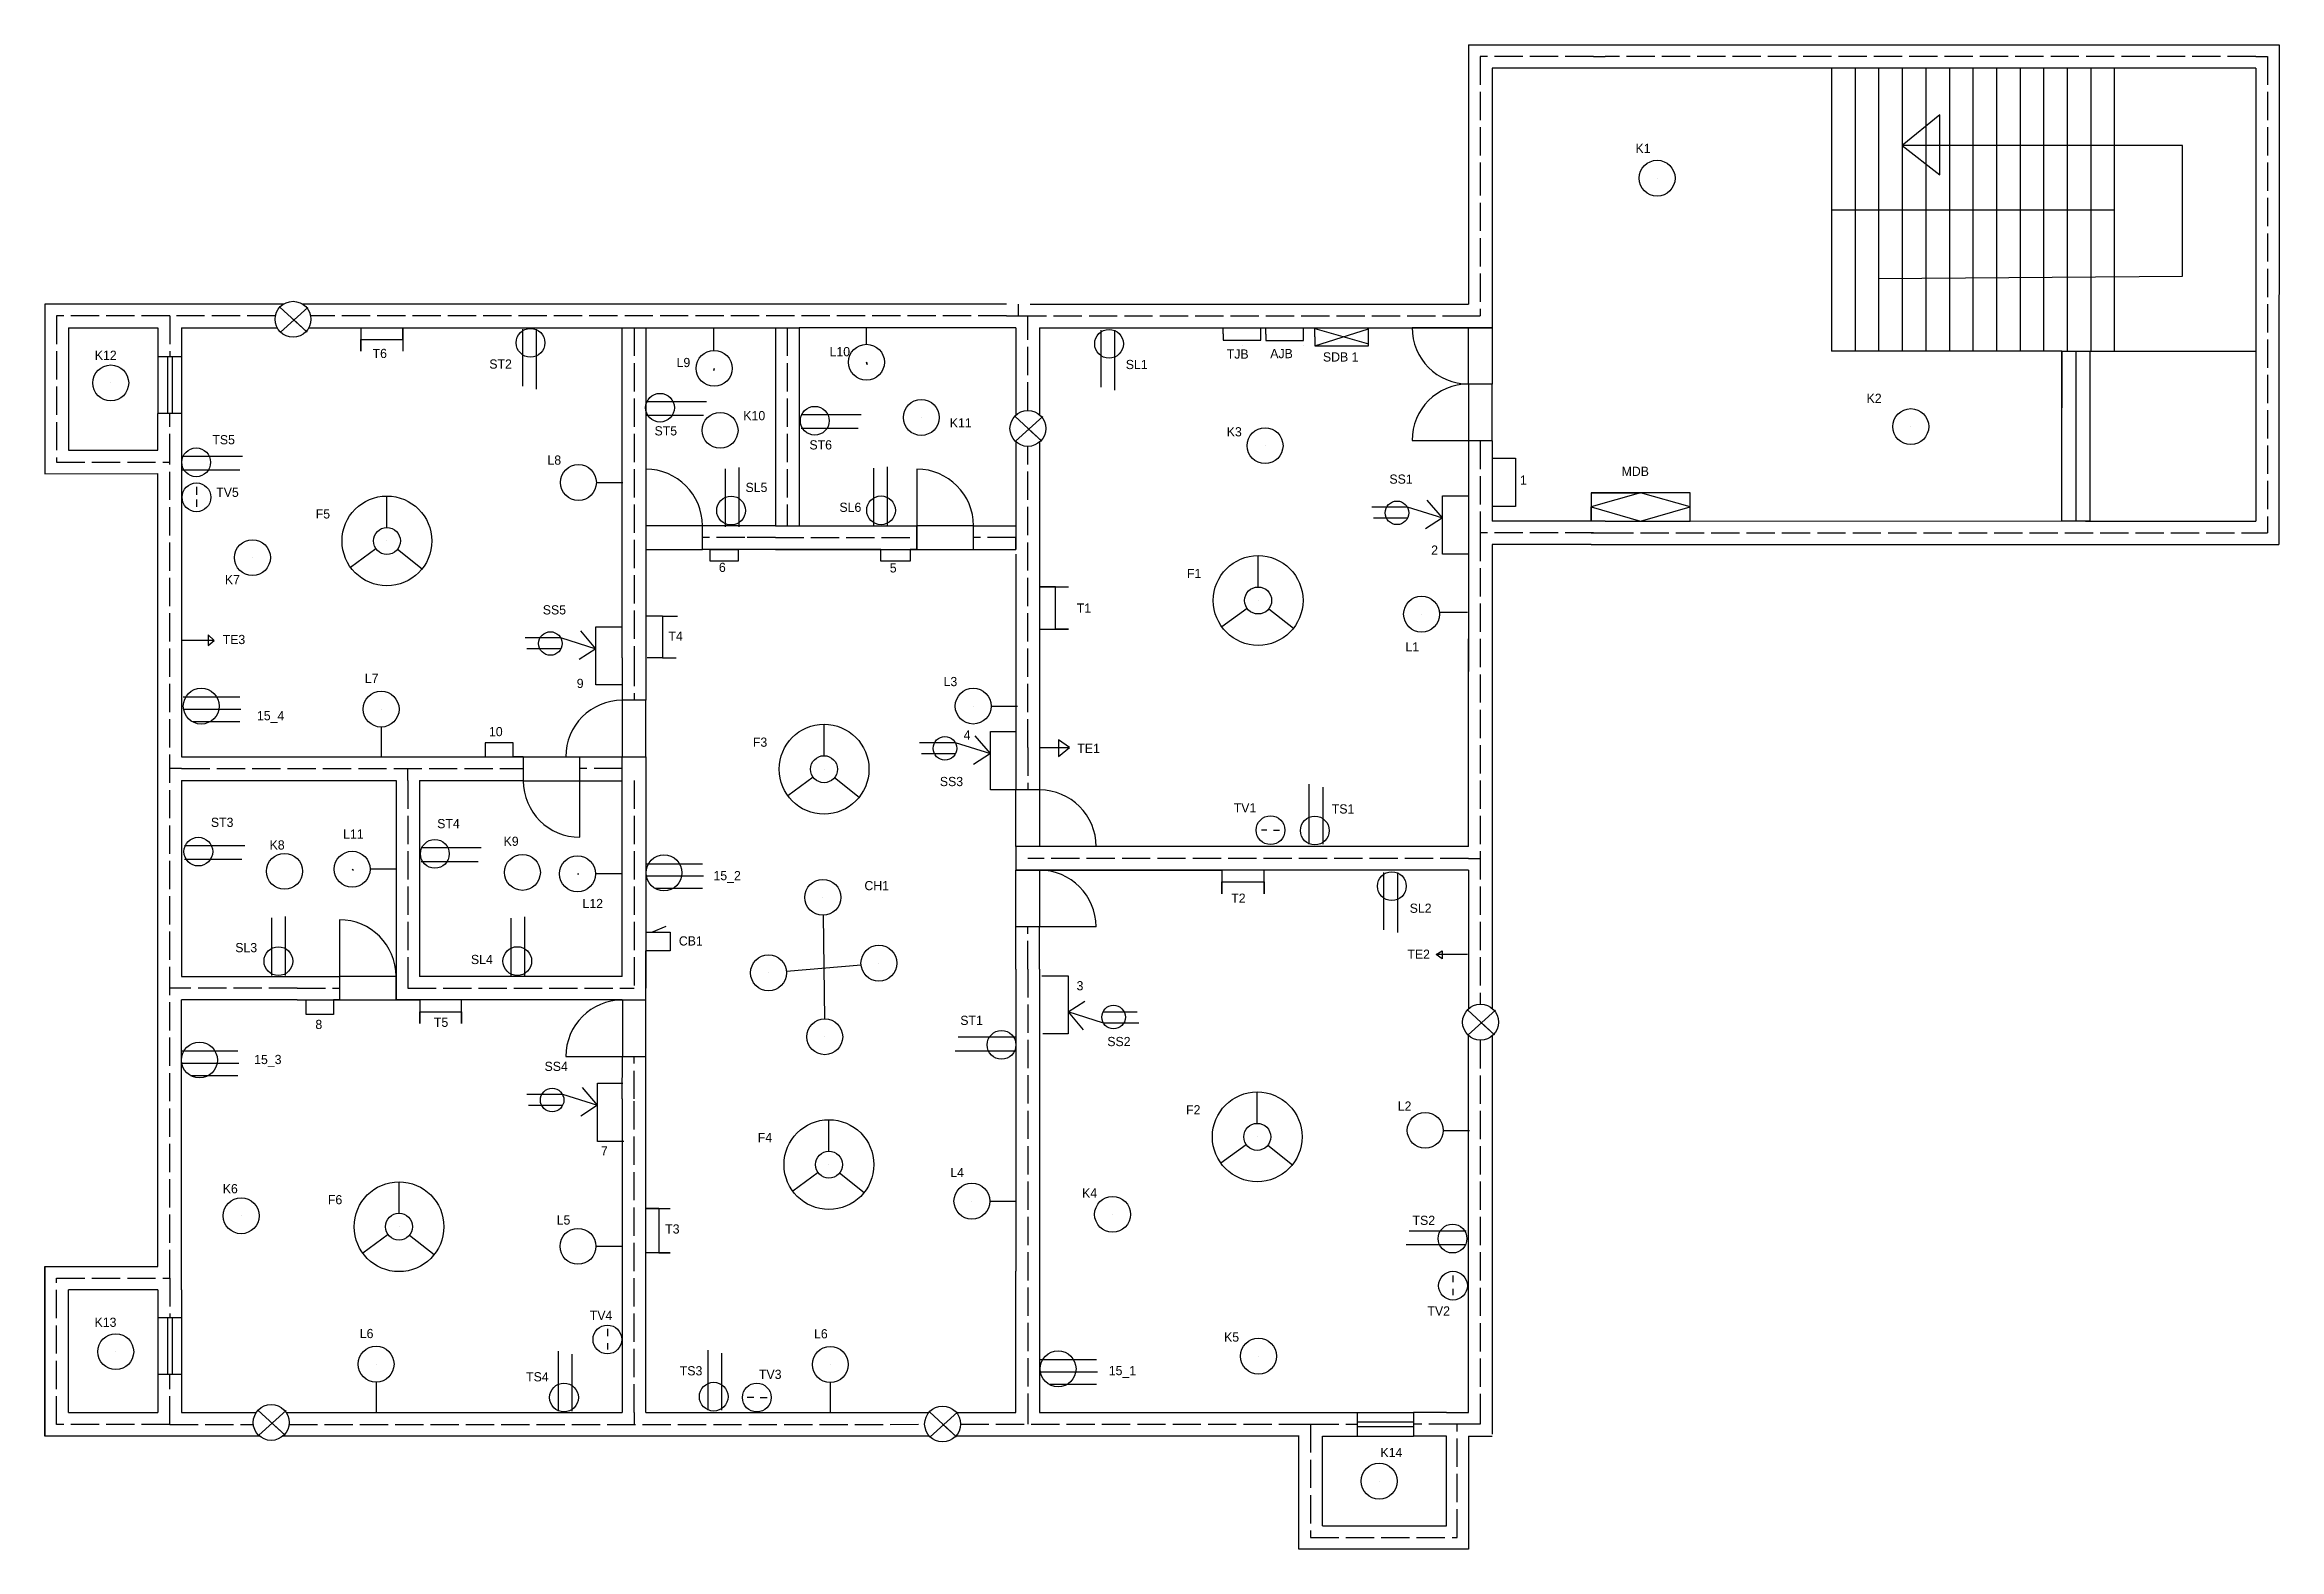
# Model space of a CAD drawing. Header units: inches. Extents: x 69 to 1017, y 55 to 693.
import ezdxf

# ---------------------------------------------------------------- set-up
doc = ezdxf.new("R2010")
doc.units = ezdxf.units.IN
doc.header["$MEASUREMENT"] = 0
doc.linetypes.add('ACAD_ISO02W100', pattern=[15, 12, -3])

msp = doc.modelspace()

# ---------------------------------------------------------------- linework, layer by layer
for p, q in [((673.38, 693.13), (827.38, 693.13)), ((673.38, 693.13), (673.38, 641.13)), ((827.38, 693.13), (837.38, 693.13)), ((837.38, 693.13), (1007.38, 693.13)), ((1007.38, 693.13), (1017.38, 693.13)), ((1017.38, 693.13), (1017.23, 481.13)), ((731.38, 683.13), (683.38, 683.13)), ((683.38, 683.13), (683.38, 641.13)), ((726.38, 688.13), (731.38, 688.13)), ((767.38, 683.13), (731.38, 683.13)), ((887.38, 683.13), (767.38, 683.13)), ((827.38, 683.13), (827.38, 563.13)), ((827.38, 683.13), (827.38, 623.13)), ((837.38, 683.13), (837.38, 563.13)), ((847.38, 683.13), (847.38, 563.13)), ((857.38, 683.13), (857.38, 563.13)), ((867.38, 683.13), (867.38, 563.13)), ((877.38, 683.13), (877.38, 563.13)), ((1007.38, 683.13), (887.38, 683.13)), ((887.38, 683.13), (887.38, 563.13)), ((897.38, 683.13), (897.38, 563.13)), ((907.38, 683.13), (907.38, 563.13)), ((917.38, 683.13), (917.38, 563.13)), ((927.38, 683.13), (927.38, 563.13)), ((937.38, 683.13), (937.38, 563.13)), ((1007.38, 683.13), (947.38, 683.13)), ((947.38, 683.13), (947.38, 563.13)), ((1007.38, 688.13), (1012.38, 688.13)), ((1007.38, 683.13), (1007.38, 563.13)), ((873.39, 663.35), (857.38, 650.32)), ((873.39, 637.97), (873.39, 663.35)), ((976.32, 650.32), (857.38, 650.32)), ((857.38, 650.32), (873.39, 637.97)), ((976.32, 594.91), (976.32, 650.32)), ((673.38, 641.13), (673.38, 583.13)), ((683.38, 641.13), (683.38, 573.13)), ((753.39, 636.51), (753.39, 636.51)), ((827.38, 623.13), (947.38, 623.13)), ((827.38, 623.13), (827.38, 594.04)), ((847.38, 594.04), (976.32, 594.91)), ((117.38, 583.13), (69.38, 583.13)), ((69.38, 583.13), (69.38, 511.13)), ((170.58, 583.13), (117.38, 583.13)), ((180.62, 571.24), (169.05, 581.85)), ((169.4, 571.24), (180.98, 581.72)), ((477.38, 583.13), (178.76, 583.13)), ((487.38, 583.13), (673.38, 583.13)), ((79.38, 573.13), (79.38, 521.13)), ((79.38, 573.13), (117.38, 573.13)), ((117.38, 573.13), (117.38, 560.74)), ((127.38, 573.13), (167.93, 573.13)), ((127.38, 573.13), (127.38, 560.74)), ((127.38, 573.13), (127.38, 573.13)), ((127.38, 573.13), (127.38, 573.13)), ((174.67, 576.69), (180.62, 571.24)), ((181.41, 573.13), (314.38, 573.13)), ((203.44, 573.13), (203.44, 563.13)), ((221.26, 568.13), (221.26, 573.13)), ((221.26, 573.13), (221.26, 563.13)), ((272.1, 548.27), (272.1, 572.5)), ((277.95, 547.01), (277.95, 572.5)), ((314.38, 433.13), (314.38, 573.13)), ((314.38, 573.13), (389.38, 573.13)), ((324.38, 573.13), (379.38, 573.13)), ((324.38, 573.13), (324.38, 489.13)), ((353.19, 563.52), (353.19, 573.06)), ((379.38, 573.13), (379.38, 489.13)), ((389.38, 573.13), (389.38, 489.13)), ((481.38, 573.13), (389.38, 573.13)), ((417.95, 566.08), (417.99, 572.81)), ((481.38, 573.13), (481.38, 536.08)), ((491.38, 573.13), (673.38, 573.13)), ((491.38, 573.13), (491.38, 536.24)), ((491.38, 573.13), (491.38, 573.13)), ((491.38, 573.13), (491.38, 573.13)), ((491.38, 573.13), (491.38, 536.24)), ((517.54, 547.85), (517.54, 572.08)), ((523.39, 546.59), (523.39, 572.08)), ((569.33, 570.53), (569.33, 573.03)), ((569.33, 570.53), (569.33, 567.8)), ((585.29, 567.8), (585.29, 572.86)), ((587.37, 570.36), (587.37, 573.13)), ((587.37, 570.36), (587.37, 567.63)), ((603.34, 567.63), (603.34, 572.69)), ((608.14, 569.26), (608.14, 572.84)), ((608.14, 572.84), (630.95, 566.22)), ((608.14, 565.37), (630.95, 572.6)), ((608.14, 569.26), (608.14, 565.37)), ((630.95, 565.37), (630.95, 572.6)), ((673.38, 578.13), (678.38, 578.13)), ((673.38, 573.13), (683.38, 573.13)), ((203.44, 563.13), (203.44, 568.13)), ((203.44, 568.13), (221.26, 568.13)), ((569.33, 567.8), (585.29, 567.8)), ((577.56, 565.71), (577.56, 565.71)), ((587.37, 567.63), (603.34, 567.63)), ((603.34, 565.47), (603.34, 565.47)), ((608.14, 565.37), (630.95, 565.37)), ((925.14, 563.13), (827.38, 563.19)), ((925.14, 563.13), (935.38, 563.13)), ((925.14, 563.13), (925.14, 539.13)), ((925.14, 539.13), (925.14, 563.13)), ((935.38, 563.13), (975.63, 563.13)), ((975.63, 563.13), (1007.38, 563.13)), ((1007.38, 563.13), (1007.38, 491.13)), ((353.36, 555.89), (353.19, 554.97)), ((353.19, 554.97), (353.36, 555.89)), ((353.19, 554.97), (353.19, 554.97)), ((353.19, 554.97), (353.19, 554.97)), ((353.36, 555.89), (353.36, 555.89)), ((417.95, 558.46), (418.24, 557.52)), ((418.24, 557.52), (417.95, 558.46)), ((418.24, 557.52), (418.24, 557.52)), ((418.24, 557.52), (418.24, 557.52)), ((418.24, 557.52), (418.24, 557.52)), ((418.24, 557.52), (418.24, 557.52)), ((97.33, 549.69), (97.33, 549.69)), ((350.07, 541.69), (324.58, 541.69)), ((117.38, 521.13), (117.38, 536.74)), ((127.38, 536.74), (127.38, 521.13)), ((348.81, 535.84), (324.58, 535.84)), ((415.71, 536.17), (390.23, 536.17)), ((441.23, 535.07), (441.23, 535.07)), ((492.42, 524.95), (480.85, 535.56)), ((481.2, 524.95), (492.78, 535.44)), ((861.02, 531.17), (861.02, 531.17)), ((414.46, 530.32), (390.23, 530.32)), ((481.38, 524.74), (481.38, 489.13)), ((486.47, 530.41), (492.42, 524.95)), ((491.38, 524.57), (491.38, 521.67)), ((491.38, 524.57), (491.38, 395.1)), ((587.06, 523.09), (587.06, 523.09)), ((683.38, 525.13), (673.38, 525.13)), ((673.38, 525.13), (673.38, 441.13)), ((683.38, 525.13), (683.38, 491.13)), ((683.38, 525.13), (683.38, 517.74)), ((79.38, 521.13), (117.38, 521.13)), ((127.38, 521.13), (127.38, 391.13)), ((153.29, 518.54), (127.81, 518.54)), ((152.04, 512.69), (127.81, 512.69)), ((358, 513.21), (358, 488.68)), ((363.77, 513.79), (363.77, 488.68)), ((420.94, 513.53), (420.94, 489)), ((426.71, 514.11), (426.71, 489)), ((683.38, 517.74), (693.38, 517.74)), ((693.38, 517.74), (693.35, 497.26)), ((925.14, 491.19), (925.14, 515.13)), ((925.14, 491.19), (925.14, 515.13)), ((69.38, 511.13), (117.31, 511.23)), ((117.31, 175.06), (117.31, 511.23)), ((133.7, 505.63), (133.7, 502.27)), ((303.36, 507.47), (314.53, 507.47)), ((767.38, 503.13), (725.38, 503.13)), ((725.38, 503.13), (725.38, 491.13)), ((725.38, 503.13), (743.38, 503.13)), ((725.38, 503.13), (746.38, 503.13)), ((746.38, 503.13), (725.38, 497.13)), ((767.38, 497.13), (746.38, 503.13)), ((767.38, 491.13), (767.38, 503.13)), ((133.7, 500.29), (133.7, 497.2)), ((214.49, 488.42), (214.49, 501.75)), ((632.32, 497.12), (647.37, 497.12)), ((647.37, 497.12), (662.34, 492.45)), ((662.34, 492.45), (655.91, 499.99)), ((662.34, 477.09), (662.34, 501.77)), ((662.34, 501.77), (673.06, 501.77)), ((693.35, 497.26), (683.38, 497.26)), ((725.38, 491.13), (725.38, 497.13)), ((725.38, 497.13), (746.38, 491.13)), ((746.38, 491.13), (767.38, 497.13)), ((324.38, 489.13), (324.38, 479.13)), ((366.38, 489.13), (348.38, 489.13)), ((379.38, 489.13), (366.38, 489.13)), ((379.38, 489.13), (439.38, 489.13)), ((439.38, 479.13), (439.38, 489.13)), ((463.38, 489.13), (481.38, 489.13)), ((481.38, 489.13), (481.38, 479.13)), ((481.38, 479.13), (481.38, 484.13)), ((633.04, 492.47), (647.56, 492.47)), ((662.34, 492.45), (655.19, 487.82)), ((662.34, 492.45), (662.34, 492.45)), ((662.34, 492.45), (662.34, 492.45)), ((725.38, 491.13), (683.44, 491.13)), ((731.38, 491.13), (725.38, 491.13)), ((726.38, 486.13), (731.38, 486.13)), ((731.38, 491.13), (925.14, 491.19)), ((731.38, 491.13), (767.38, 491.13)), ((935.14, 491.13), (935.38, 491.13)), ((935.38, 491.13), (1007.38, 491.13)), ((1007.38, 486.13), (1012.38, 486.13)), ((157.44, 475.61), (157.44, 475.61)), ((209.87, 479.33), (199.11, 471.47)), ((214.49, 482.7), (214.49, 482.7)), ((214.49, 482.7), (214.49, 482.7)), ((214.49, 482.7), (214.49, 482.7)), ((214.49, 482.7), (214.49, 482.7)), ((218.98, 479.16), (229.43, 470.9)), ((324.38, 479.13), (324.38, 433.13)), ((366.38, 479.13), (348.38, 479.13)), ((424.06, 479.13), (351.59, 479.13)), ((351.59, 479.13), (363.59, 479.13)), ((351.59, 474.19), (351.59, 479.13)), ((363.59, 474.19), (351.59, 474.19)), ((363.59, 479.13), (363.59, 474.19)), ((379.38, 479.13), (366.38, 479.13)), ((379.38, 479.13), (439.38, 479.13)), ((424.06, 474.19), (424.06, 479.13)), ((436.46, 474.19), (424.06, 474.19)), ((439.38, 479.13), (436.46, 479.13)), ((436.46, 479.13), (436.46, 474.19)), ((463.38, 479.13), (481.38, 479.13)), ((481.38, 477.13), (481.38, 477.13)), ((481.38, 477.13), (481.38, 395.1)), ((584.13, 463.16), (584.13, 476.49)), ((673.41, 477.09), (662.34, 477.09)), ((683.44, 481.13), (683.39, 284.51)), ((725.38, 481.13), (683.44, 481.13)), ((725.38, 481.13), (839.38, 481.13)), ((839.38, 481.13), (849.38, 481.13)), ((849.38, 481.13), (1007.38, 481.13)), ((1007.38, 481.13), (1017.23, 481.13)), ((498.16, 463.28), (491.38, 463.28)), ((491.38, 463.28), (503.7, 463.28)), ((498.16, 445.33), (498.16, 463.28)), ((584.13, 457.44), (584.13, 457.44)), ((584.13, 457.44), (584.13, 457.44)), ((584.13, 457.44), (584.13, 457.44)), ((584.13, 457.44), (584.13, 457.44)), ((303.15, 421.66), (303.15, 446.34)), ((303.15, 446.34), (313.87, 446.34)), ((331.36, 450.84), (324.38, 450.84)), ((331.36, 450.84), (331.36, 433.13)), ((331.36, 450.84), (337.81, 450.84)), ((579.51, 454.07), (568.75, 446.21)), ((588.61, 453.9), (599.07, 445.64)), ((653.49, 451.64), (653.49, 451.64)), ((673, 452.32), (661.08, 452.32)), ((141.2, 440.46), (127.44, 440.46)), ((141.2, 440.46), (138.65, 442.87)), ((138.65, 442.87), (138.65, 438.42)), ((138.65, 438.42), (141.2, 440.46)), ((273.14, 441.69), (288.19, 441.69)), ((273.85, 437.04), (288.37, 437.04)), ((288.19, 441.69), (303.15, 437.01)), ((303.15, 437.01), (296, 432.39)), ((303.15, 437.01), (296.72, 444.55)), ((303.15, 437.01), (303.15, 437.01)), ((303.15, 437.01), (303.15, 437.01)), ((491.55, 445.33), (503.7, 445.33)), ((503.7, 445.33), (498.16, 445.33)), ((673.38, 441.13), (673.37, 427.39)), ((673.38, 353.1), (673.38, 441.13)), ((314.38, 433.13), (314.37, 415.14)), ((324.38, 433.13), (324.38, 415.14)), ((331.36, 433.13), (324.91, 433.13)), ((331.36, 433.13), (337.28, 433.13)), ((314.23, 421.66), (303.15, 421.66)), ((152.08, 416.41), (128.12, 416.41)), ((152.51, 411.21), (128.26, 411.21)), ((212.03, 411.4), (212.03, 411.4)), ((463.26, 412.68), (463.26, 412.68)), ((470.88, 412.68), (482.05, 412.68)), ((152.08, 406), (132.02, 406)), ((212.03, 403.77), (212.03, 390.93)), ((399.96, 391.62), (399.96, 404.95)), ((470.55, 392.58), (464.12, 400.11)), ((470.55, 377.22), (470.55, 401.9)), ((470.55, 401.9), (481.27, 401.9)), ((504.12, 395.1), (499.48, 398.39)), ((499.48, 398.39), (499.48, 391.32)), ((127.38, 391.13), (272.38, 391.13)), ((268.01, 397.02), (256.12, 397.02)), ((256.12, 397.02), (256.12, 391.13)), ((268.01, 391.13), (268.01, 397.02)), ((272.38, 391.13), (268.01, 391.13)), ((272.38, 391.13), (272.38, 381.13)), ((314.38, 391.13), (324.38, 391.13)), ((314.38, 381.13), (314.38, 391.13)), ((324.38, 391.13), (324.38, 381.13)), ((440.53, 397.25), (455.58, 397.25)), ((441.25, 392.6), (455.77, 392.6)), ((455.58, 397.25), (470.55, 392.58)), ((470.55, 392.58), (463.4, 387.95)), ((470.55, 392.58), (470.55, 392.58)), ((470.55, 392.58), (470.55, 392.58)), ((481.38, 395.1), (481.38, 376.97)), ((491.38, 395.1), (491.41, 377.1)), ((491.38, 395.1), (504.12, 395.1)), ((499.48, 391.32), (504.12, 395.1)), ((127.38, 381.13), (127.38, 298.06)), ((127.38, 381.13), (218.38, 381.13)), ((218.38, 381.13), (218.38, 298.06)), ((223.38, 381.13), (223.38, 386.13)), ((223.38, 381.13), (223.38, 381.13)), ((228.38, 381.13), (228.38, 298.06)), ((228.38, 381.13), (272.38, 381.13)), ((296.38, 381.04), (314.38, 381.04)), ((314.38, 381.13), (314.38, 386.13)), ((314.38, 298.06), (314.38, 381.13)), ((324.38, 381.13), (324.38, 293.06)), ((395.34, 382.53), (384.58, 374.67)), ((399.96, 385.9), (399.96, 385.9)), ((399.96, 385.9), (399.96, 385.9)), ((399.96, 385.9), (399.96, 385.9)), ((399.96, 385.9), (399.96, 385.9)), ((404.44, 382.36), (414.9, 374.1)), ((605.67, 379.58), (605.67, 354.1)), ((481.62, 377.22), (470.55, 377.22)), ((611.52, 378.33), (611.52, 354.1)), ((154.18, 353.47), (128.69, 353.47)), ((254.54, 352.52), (229.05, 352.52)), ((481.38, 353.1), (481.38, 353.1)), ((481.38, 353.1), (481.38, 343.1)), ((491.38, 353.1), (481.38, 353.1)), ((673.38, 353.1), (491.38, 353.1)), ((587.89, 360.03), (585.55, 360.03)), ((590.69, 360.03), (593.13, 360.03)), ((152.92, 347.62), (128.69, 347.62)), ((199.74, 343.48), (200.35, 343.15)), ((200.35, 343.15), (200.35, 343.15)), ((200.35, 343.15), (200.35, 343.15)), ((218.38, 343.48), (207.36, 343.48)), ((253.28, 346.67), (229.05, 346.67)), ((295.36, 341.54), (295.96, 341.59)), ((295.96, 341.59), (295.96, 341.59)), ((295.96, 341.59), (295.96, 341.59)), ((295.96, 341.59), (295.96, 341.59)), ((295.96, 341.59), (295.96, 341.59)), ((295.96, 341.59), (295.96, 341.59)), ((314.38, 341.54), (303.01, 341.59)), ((348.4, 345.7), (324.44, 345.7)), ((491.38, 343.1), (481.38, 343.1)), ((491.38, 348.1), (486.38, 348.1)), ((673.38, 343.1), (491.38, 343.1)), ((491.38, 343.08), (568.7, 343.08)), ((568.7, 343.08), (568.7, 333.08)), ((586.7, 333.08), (586.7, 343.1)), ((637.52, 317.85), (637.52, 342.08)), ((643.38, 316.6), (643.38, 342.08)), ((673.38, 348.1), (678.38, 348.1)), ((673.38, 343.1), (673.38, 284.28)), ((348.83, 340.5), (324.58, 340.5)), ((348.4, 335.3), (328.34, 335.3)), ((568.7, 333.08), (568.7, 338.08)), ((568.7, 338.08), (586.7, 338.08)), ((586.7, 338.08), (586.7, 333.08)), ((165.6, 322.89), (165.6, 298.36)), ((171.37, 323.46), (171.37, 298.36)), ((267.14, 322.67), (267.14, 298.13)), ((272.91, 323.24), (272.91, 298.13)), ((399.43, 331.56), (399.43, 331.56)), ((399.53, 323.93), (400.14, 280.08)), ((324.38, 316.82), (334.67, 316.82)), ((324.38, 316.82), (326.95, 316.82)), ((326.95, 316.82), (332.98, 319.37)), ((334.67, 316.82), (334.67, 308.81)), ((481.38, 301.1), (481.38, 319.08)), ((491.38, 301.1), (491.38, 319.08)), ((324.38, 293.06), (324.38, 308.81)), ((334.67, 308.81), (324.38, 308.81)), ((423.26, 303.65), (423.26, 303.65)), ((659.61, 307.36), (662.17, 308.88)), ((673.01, 307.36), (659.61, 307.36)), ((662.17, 305.42), (659.61, 307.36)), ((662.17, 308.88), (662.17, 305.42)), ((127.38, 298.06), (176.38, 298.06)), ((176.38, 298.06), (194.36, 298.06)), ((218.38, 298.06), (218.38, 288.06)), ((223.38, 298.06), (223.38, 293.06)), ((314.38, 298.06), (228.38, 298.06)), ((376.42, 299.55), (376.42, 299.55)), ((384.01, 300.21), (415.66, 302.99)), ((481.38, 301.1), (481.38, 173.1)), ((491.38, 301.1), (491.38, 113.1)), ((492.42, 298.31), (503.5, 298.31)), ((503.5, 298.31), (503.5, 273.62)), ((127.38, 293.06), (122.29, 293.06)), ((127.38, 165.06), (127.38, 288.06)), ((176.38, 288.06), (127.38, 288.06)), ((176.38, 288.06), (194.36, 288.06)), ((180.29, 281.86), (180.29, 288.06)), ((194.36, 288.06), (191.84, 288.06)), ((191.84, 288.06), (191.84, 281.86)), ((218.36, 288.06), (228.5, 288.06)), ((314.38, 288.06), (218.38, 288.06)), ((228.5, 288.06), (228.5, 278.06)), ((246.13, 278.06), (246.13, 288.06)), ((314.38, 288.06), (324.38, 288.06)), ((324.38, 288.06), (324.38, 293.06)), ((503.5, 282.95), (510.65, 287.58)), ((191.84, 281.86), (180.29, 281.86)), ((228.5, 278.06), (228.5, 283.06)), ((228.5, 283.06), (246.13, 283.06)), ((246.13, 283.06), (246.13, 278.06)), ((518.46, 278.27), (503.5, 282.95)), ((503.5, 282.95), (503.5, 282.95)), ((503.5, 282.95), (503.5, 282.95)), ((503.5, 282.95), (509.93, 275.41)), ((532.8, 282.93), (518.28, 282.93)), ((533.51, 278.27), (518.46, 278.27)), ((684.46, 273.19), (672.89, 283.8)), ((673.24, 273.19), (684.82, 283.68)), ((678.51, 278.65), (684.46, 273.19)), ((151.29, 266.33), (127.33, 266.33)), ((400.25, 272.46), (400.25, 272.46)), ((455.56, 266.5), (481.05, 266.5)), ((456.82, 272.35), (481.05, 272.35)), ((503.5, 273.62), (492.78, 273.62)), ((673.38, 113.1), (673.38, 273.02)), ((683.39, 272.79), (683.38, 219.1)), ((151.73, 261.13), (127.47, 261.13)), ((314.38, 246.06), (314.4, 264.03)), ((324.38, 246.06), (324.4, 264.03)), ((151.29, 255.93), (131.24, 255.93)), ((273.88, 248.1), (288.93, 248.1)), ((288.93, 248.1), (303.9, 243.43)), ((303.9, 243.43), (297.47, 250.96)), ((303.9, 228.07), (303.9, 252.75)), ((303.9, 252.75), (314.62, 252.75)), ((583.74, 235.72), (583.74, 249.05)), ((274.6, 243.45), (289.12, 243.45)), ((303.9, 243.43), (296.75, 238.8)), ((303.9, 243.43), (303.9, 243.43)), ((303.9, 243.43), (303.9, 243.43)), ((314.38, 246.06), (314.38, 113.08)), ((324.38, 113.08), (324.38, 246.06)), ((402.04, 223.94), (402.04, 237.27)), ((314.97, 228.07), (303.9, 228.07)), ((583.74, 230), (583.74, 230)), ((583.74, 230), (583.74, 230)), ((583.74, 230), (583.74, 230)), ((583.74, 230), (583.74, 230)), ((662.66, 232.76), (673.82, 232.76)), ((402.04, 218.22), (402.04, 218.22)), ((402.04, 218.22), (402.04, 218.22)), ((402.04, 218.22), (402.04, 218.22)), ((402.04, 218.22), (402.04, 218.22)), ((579.12, 226.63), (568.36, 218.77)), ((588.23, 226.46), (598.68, 218.2)), ((683.38, 219.1), (683.37, 209.1)), ((219.64, 197.61), (219.64, 210.94)), ((397.42, 214.85), (386.66, 206.99)), ((406.52, 214.68), (416.98, 206.42)), ((683.38, 209.1), (683.38, 113.1)), ((329.85, 199.64), (324.38, 199.64)), ((324.38, 199.64), (334.73, 199.64)), ((329.85, 199.64), (329.85, 180.77)), ((462.71, 202.72), (462.71, 202.72)), ((470.34, 202.72), (481.5, 202.72)), ((152.67, 196.54), (152.67, 196.54)), ((219.64, 191.89), (219.64, 191.89)), ((219.64, 191.89), (219.64, 191.89)), ((219.64, 191.89), (219.64, 191.89)), ((219.64, 191.89), (219.64, 191.89)), ((522.38, 197.14), (522.38, 197.14)), ((648.16, 190.21), (672.39, 190.21)), ((215.02, 188.52), (204.26, 180.66)), ((224.13, 188.35), (234.58, 180.09)), ((303.19, 183.58), (314.36, 183.58)), ((334.73, 180.77), (324.38, 180.77)), ((329.85, 180.77), (334.73, 180.77)), ((646.91, 184.36), (672.39, 184.36)), ((69.31, 103.06), (69.31, 175.06)), ((69.31, 175.06), (117.31, 175.06)), ((69.31, 175.06), (69.31, 103.06)), ((481.38, 113.1), (481.38, 173.1)), ((666.79, 171.27), (666.79, 168.31)), ((79.38, 113.06), (79.38, 165.06)), ((117.38, 165.06), (79.38, 165.06)), ((117.38, 165.06), (117.38, 153.26)), ((127.38, 165.06), (127.38, 153.26)), ((666.79, 165.54), (666.79, 162.89)), ((308.05, 148.64), (308.05, 145.53)), ((308.05, 142.51), (308.05, 139.76)), ((99.45, 138.9), (99.45, 138.9)), ((209.9, 133.58), (209.9, 133.58)), ((287.13, 139.15), (287.13, 113.66)), ((292.98, 137.89), (292.98, 113.66)), ((350.66, 139.52), (350.66, 114.03)), ((356.51, 138.26), (356.51, 114.03)), ((402.62, 133.46), (402.62, 133.46)), ((515.58, 135.38), (491.62, 135.38)), ((584.29, 136.98), (584.29, 136.98)), ((117.38, 129.26), (117.38, 113.07)), ((127.38, 129.26), (127.38, 113.07)), ((209.9, 125.95), (209.9, 113.11)), ((402.62, 125.84), (402.62, 113)), ((516.01, 130.18), (491.76, 130.18)), ((515.58, 124.97), (495.52, 124.97)), ((171.36, 103.45), (159.8, 114.06)), ((160.15, 103.45), (171.73, 113.94)), ((370.19, 119.46), (367.3, 119.48)), ((372.87, 119.43), (375.87, 119.43)), ((79.38, 113.06), (117.38, 113.07)), ((127.38, 113.07), (159.03, 113.07)), ((165.42, 108.91), (171.36, 103.45)), ((171.8, 113.07), (314.38, 113.08)), ((324.38, 113.08), (444.39, 113.1)), ((433.38, 113.09), (433.38, 113.09)), ((456.2, 102.77), (444.64, 113.38)), ((444.99, 102.77), (456.57, 113.26)), ((450.26, 108.22), (456.2, 102.77)), ((456.12, 113.1), (481.38, 113.1)), ((486.38, 113.1), (486.38, 108.1)), ((491.38, 113.1), (606.38, 113.1)), ((601.38, 108.1), (606.38, 108.1)), ((606.38, 113.1), (611.38, 113.1)), ((611.38, 113.1), (626.09, 113.1)), ((664.03, 113.1), (650.09, 113.1)), ((664.03, 113.1), (673.38, 113.1)), ((678.38, 108.1), (668.52, 108.1)), ((678.38, 113.1), (678.38, 108.1)), ((683.38, 113.1), (683.38, 103.96)), ((117.31, 103.06), (69.31, 103.06)), ((160.52, 103.07), (117.31, 103.06)), ((444.63, 103.09), (170.32, 103.07)), ((601.38, 103.1), (455.89, 103.09)), ((601.38, 55.1), (601.38, 103.33)), ((611.38, 65.1), (611.38, 103.1)), ((611.38, 103.1), (626.09, 103.1)), ((664.03, 103.1), (650.09, 103.1)), ((664.03, 65.1), (664.03, 103.1)), ((673.38, 103.1), (673.38, 55.1)), ((673.38, 103.1), (683.38, 103.1)), ((635.5, 84), (635.5, 84)), ((611.38, 65.1), (664.03, 65.1)), ((673.38, 55.1), (601.38, 55.1))]:
    msp.add_line(p, q)
at = {"linetype": 'ACAD_ISO02W100'}
for p, q in [((726.38, 688.13), (678.38, 688.13)), ((678.38, 688.13), (678.38, 641.13)), ((767.38, 688.13), (731.38, 688.13)), ((887.38, 688.13), (767.38, 688.13)), ((1007.38, 688.13), (887.38, 688.13)), ((1012.38, 688.13), (1012.38, 486.13)), ((678.38, 641.13), (678.38, 578.13)), ((482.38, 583.13), (482.38, 578.13)), ((122.38, 578.13), (74.38, 578.13)), ((74.38, 578.13), (74.38, 516.13)), ((122.38, 578.13), (122.38, 560.74)), ((167.18, 578.13), (122.38, 578.13)), ((477.38, 578.13), (182.16, 578.13)), ((319.38, 573.13), (319.38, 433.13)), ((384.38, 573.13), (384.38, 489.13)), ((477.38, 578.13), (482.38, 578.13)), ((482.38, 578.13), (673.38, 578.13)), ((486.38, 573.13), (486.38, 578.13)), ((486.38, 538.03), (486.38, 573.13)), ((122.38, 516.13), (122.38, 536.74)), ((486.38, 395.1), (486.38, 522.78)), ((678.38, 525.13), (678.38, 486.13)), ((74.38, 516.13), (122.38, 516.13)), ((122.38, 170.07), (122.38, 516.13)), ((366.38, 484.13), (348.38, 484.13)), ((379.38, 484.13), (366.38, 484.13)), ((379.38, 484.13), (439.38, 484.13)), ((481.38, 484.13), (463.38, 484.13)), ((678.38, 486.13), (678.38, 286.27)), ((726.38, 486.13), (678.38, 486.13)), ((725.38, 486.13), (726.38, 486.13)), ((731.38, 486.13), (1007.38, 486.13)), ((319.38, 433.13), (319.38, 415.14)), ((486.38, 395.1), (486.38, 376.97)), ((127.38, 386.13), (122.38, 386.13)), ((127.38, 386.13), (272.38, 386.13)), ((223.38, 381.13), (223.38, 298.06)), ((314.38, 386.13), (296.38, 386.13)), ((319.38, 381.13), (319.38, 293.06)), ((673.38, 348.1), (491.38, 348.1)), ((486.38, 301.1), (486.38, 319.08)), ((486.38, 301.1), (486.38, 113.1)), ((176.38, 293.06), (127.38, 293.06)), ((176.38, 293.06), (194.36, 293.06)), ((223.38, 293.06), (314.38, 293.06)), ((314.38, 293.06), (319.38, 293.06)), ((678.38, 271.03), (678.38, 113.1)), ((319.38, 246.06), (319.38, 264.03)), ((319.38, 113.08), (319.38, 246.06)), ((74.38, 108.07), (74.38, 170.07)), ((74.38, 170.07), (122.38, 170.07)), ((122.38, 170.07), (122.38, 153.26)), ((122.38, 108.06), (122.38, 129.26)), ((122.38, 108.06), (74.38, 108.07)), ((122.38, 108.06), (157.84, 108.07)), ((173, 108.07), (442.63, 108.09)), ((319.38, 113.08), (319.38, 108.08)), ((457.88, 108.09), (601.38, 108.1)), ((606.38, 108.1), (606.38, 60.1)), ((606.38, 108.1), (626.09, 108.1)), ((668.52, 108.1), (650.09, 108.1)), ((668.52, 60.1), (668.52, 108.1)), ((606.38, 60.1), (668.52, 60.1))]:
    msp.add_line(p, q, dxfattribs=at)
at = {"color": 2}
for p, q in [((649.43, 573.24), (683.43, 573.24)), ((673.43, 549.24), (673.43, 573.24)), ((683.43, 573.24), (683.43, 549.24)), ((117.38, 560.74), (117.38, 536.74)), ((127.38, 560.74), (117.38, 560.74)), ((121.38, 560.74), (121.38, 536.74)), ((123.38, 560.74), (123.38, 536.74)), ((127.38, 560.74), (127.38, 536.74)), ((925.14, 491.19), (925.14, 563.19)), ((925.14, 563.19), (937.14, 563.12)), ((931.14, 491.19), (931.14, 563.19)), ((937.14, 491.19), (937.14, 563.19)), ((683.43, 549.24), (673.43, 549.24)), ((683.43, 549.24), (673.43, 549.24)), ((673.43, 549.24), (673.43, 525.24)), ((683.43, 525.24), (683.43, 549.24)), ((127.38, 536.74), (117.38, 536.74)), ((649.43, 525.24), (683.43, 525.24)), ((324.38, 513.13), (324.38, 479.13)), ((439.38, 513.13), (439.38, 479.13)), ((348.38, 489.13), (324.38, 489.13)), ((348.38, 479.13), (348.38, 489.13)), ((463.38, 489.13), (439.38, 489.13)), ((463.38, 479.13), (463.38, 489.13)), ((925.14, 491.19), (937.14, 491.19)), ((324.38, 479.13), (348.38, 479.13)), ((439.38, 479.13), (463.38, 479.13)), ((324.37, 415.14), (314.37, 415.14)), ((314.37, 415.14), (314.37, 391.14)), ((324.37, 391.14), (324.37, 415.14)), ((296.38, 391.04), (272.38, 391.04)), ((272.38, 391.04), (272.38, 381.04)), ((290.37, 391.14), (324.37, 391.14)), ((296.38, 357.04), (296.38, 391.04)), ((272.38, 381.04), (296.38, 381.04)), ((481.38, 353.1), (481.38, 377.1)), ((491.41, 377.1), (481.41, 377.1)), ((491.41, 377.1), (491.41, 353.1)), ((515.41, 353.1), (481.41, 353.1)), ((481.38, 319.08), (481.38, 343.08)), ((481.38, 343.08), (491.38, 343.08)), ((491.38, 343.08), (491.38, 319.08)), ((194.36, 322.06), (194.36, 288.06)), ((515.38, 319.08), (481.38, 319.08)), ((218.36, 298.06), (194.36, 298.06)), ((218.36, 288.06), (218.36, 298.06)), ((194.36, 288.06), (218.36, 288.06)), ((324.4, 288.03), (314.4, 288.03)), ((314.4, 288.03), (314.4, 264.03)), ((324.4, 264.03), (324.4, 288.03)), ((290.4, 264.03), (324.4, 264.03)), ((117.38, 153.26), (117.38, 129.26)), ((127.38, 153.26), (117.38, 153.26)), ((121.38, 153.26), (121.38, 129.26)), ((123.38, 153.26), (123.38, 129.26)), ((127.38, 153.26), (127.38, 129.26)), ((127.38, 129.26), (117.38, 129.26)), ((626.09, 113.1), (650.09, 113.1)), ((626.09, 113.1), (626.09, 103.1)), ((626.09, 109.1), (650.09, 109.1)), ((626.09, 107.1), (650.09, 107.1)), ((650.09, 113.1), (650.09, 103.1)), ((626.09, 103.1), (650.09, 103.1))]:
    msp.add_line(p, q, dxfattribs=at)
for centre, radius in [((753.39, 636.51), 7.62), ((174.67, 576.69), 7.62), ((275.44, 566.71), 6.1), ((520.89, 566.29), 6.1), ((353.36, 555.89), 7.62), ((417.95, 558.46), 7.62), ((97.33, 549.69), 7.62), ((330.37, 539.19), 6.1), ((441.23, 535.07), 7.62), ((355.85, 529.6), 7.62), ((396.02, 533.67), 6.1), ((486.47, 530.41), 7.62), ((861.02, 531.17), 7.62), ((133.59, 516.04), 6.1), ((587.06, 523.09), 7.62), ((295.74, 507.47), 7.62), ((133.7, 501.2), 6.1), ((214.49, 482.7), 19.04), ((360.52, 495.57), 6.1), ((424.15, 495.66), 6.1), ((643.04, 494.62), 5), ((214.49, 482.7), 5.72), ((157.44, 475.61), 7.62), ((584.13, 457.44), 19.04), ((584.13, 457.44), 5.72), ((653.49, 451.64), 7.62), ((283.86, 439.19), 5), ((135.74, 412.66), 7.62), ((212.03, 411.4), 7.62), ((463.26, 412.68), 7.62), ((399.96, 385.9), 19.04), ((451.25, 394.75), 5), ((399.96, 385.9), 5.72), ((589.41, 360.03), 6.1), ((608.18, 359.88), 6.1), ((134.48, 350.96), 6.1), ((199.74, 343.48), 7.62), ((234.84, 350.01), 6.1), ((171.04, 342.6), 7.62), ((271.98, 342.15), 7.62), ((295.36, 341.54), 7.62), ((332.06, 341.95), 7.62), ((640.87, 336.3), 6.1), ((399.43, 331.56), 7.62), ((168.47, 304.51), 6.1), ((269.81, 304.53), 6.1), ((376.42, 299.55), 7.62), ((423.26, 303.65), 7.62), ((522.79, 280.78), 5), ((678.51, 278.65), 7.62), ((400.25, 272.46), 7.62), ((475.26, 269.01), 6.1), ((134.96, 262.58), 7.62), ((284.6, 245.6), 5), ((583.74, 230), 19.04), ((402.04, 218.22), 19.04), ((655.03, 232.76), 7.62), ((583.74, 230), 5.72), ((402.04, 218.22), 5.72), ((219.64, 191.89), 19.04), ((462.71, 202.72), 7.62), ((152.67, 196.54), 7.62), ((522.38, 197.14), 7.62), ((219.64, 191.89), 5.72), ((295.57, 183.58), 7.62), ((666.61, 186.86), 6.1), ((666.79, 166.87), 6.1), ((99.45, 138.9), 7.62), ((308.05, 144.07), 6.1), ((584.29, 136.98), 7.62), ((209.9, 133.58), 7.62), ((402.62, 133.46), 7.62), ((499.24, 131.63), 7.62), ((289.63, 119.45), 6.1), ((353.16, 119.82), 6.1), ((371.43, 119.46), 6.1), ((165.42, 108.91), 7.62), ((450.26, 108.22), 7.62), ((635.5, 84), 7.62)]:
    msp.add_circle(centre, radius)
for centre, start, end in [((673.43, 573.24), 180, 270), ((673.43, 525.24), 90, 180), ((324.38, 489.13), 0, 90), ((439.38, 489.13), 0, 90), ((314.37, 391.14), 90, 180), ((296.38, 381.04), 180, 270), ((491.41, 353.1), 0, 90), ((491.38, 319.08), 0, 90), ((194.36, 298.06), 0, 90), ((314.4, 264.03), 90, 180)]:
    msp.add_arc(centre, 24, start, end, dxfattribs=at)

# ---------------------------------------------------------------- texts
at = {"char_height": 3.9, "width": 189.6898, "attachment_point": 1}
for s, insert in [('K1', (744.23, 651.1)), ('K12', (90.57, 563.39)), ('T6', (208.43, 564.15)), ('ST2', (257.95, 559.66)), ('L9', (337.4, 560.32)), ('L10', (402.3, 564.92)), ('SL1', (527.98, 559.47)), ('TJB', (570.82, 563.9)), ('AJB', (589.27, 564.1)), ('SDB 1', (611.62, 562.68)), ('K2', (842.28, 545.13)), ('ST5', (328.05, 531.34)), ('K10', (365.72, 537.79)), ('K11', (453.32, 534.71)), ('K3', (570.82, 530.93)), ('TS5', (140.44, 527.57)), ('ST6', (393.76, 525.39)), ('L8', (282.62, 518.93)), ('MDB', (738.34, 514.17)), ('TV5', (142.09, 505.27)), ('SL5', (366.65, 507.34)), ('SS1', (639.83, 510.86)), ('1', (695.22, 510.47)), ('F5', (184.31, 496.12)), ('SL6', (406.49, 498.93)), ('2', (657.54, 480.76)), ('K7', (145.74, 468.21)), ('6', (355.36, 473.44)), ('5', (427.85, 473.22)), ('F1', (553.94, 470.86)), ('SS5', (280.64, 455.43)), ('T1', (507.2, 456.17)), ('TE3', (144.82, 442.86)), ('T4', (333.93, 444.27)), ('L1', (646.64, 439.74)), ('L7', (205.12, 426.37)), ('9', (295.04, 424.23)), ('L3', (450.68, 425.02)), ('15_4', (159.37, 410.55)), ('10', (257.81, 403.8)), ('F3', (369.77, 399.32)), ('4', (459.19, 402.33)), ('TE1', (507.41, 396.67)), ('SS3', (449.1, 382.63)), ('TV1', (573.77, 371.46)), ('TS1', (615.39, 371.01)), ('ST3', (139.82, 365.33)), ('L11', (195.93, 360.37)), ('ST4', (235.83, 364.78)), ('K8', (164.74, 355.73)), ('K9', (264.01, 357.3)), ('15_2', (353.05, 342.73)), ('CH1', (417.1, 338.49)), ('T2', (572.72, 333.15)), ('L12', (297.48, 330.89)), ('SL2', (648.43, 328.9)), ('CB1', (338.36, 315.04)), ('SL3', (150.17, 312.2)), ('SL4', (250.15, 307.16)), ('TE2', (647.45, 309.39)), ('3', (507.09, 296.02)), ('8', (184.16, 279.62)), ('T5', (234.43, 280.52)), ('ST1', (457.77, 281.35)), ('SS2', (520.14, 272.37)), ('15_3', (158.18, 264.76)), ('SS4', (281.39, 261.84)), ('F2', (553.56, 243.42)), ('L2', (643.36, 244.99)), ('F4', (371.85, 231.64)), ('7', (305.28, 225.99)), ('K6', (144.87, 209.96)), ('L4', (453.55, 216.84)), ('F6', (189.46, 205.31)), ('K4', (509.42, 208.11)), ('L5', (286.54, 196.7)), ('T3', (332.57, 192.89)), ('TS2', (649.64, 196.55)), ('K13', (90.47, 153.33)), ('TV4', (300.58, 156.24)), ('TV2', (655.96, 158.13)), ('L6', (203, 148.55)), ('L6', (395.72, 148.44)), ('K5', (569.68, 147.04)), ('TS3', (338.77, 132.74)), ('15_1', (520.76, 132.83)), ('TS4', (273.56, 130.2)), ('TV3', (372.35, 131.23)), ('K14', (636.03, 98.08))]:
    msp.add_mtext(s, dxfattribs=dict(at, insert=insert))

doc.saveas('drawing.dxf')
